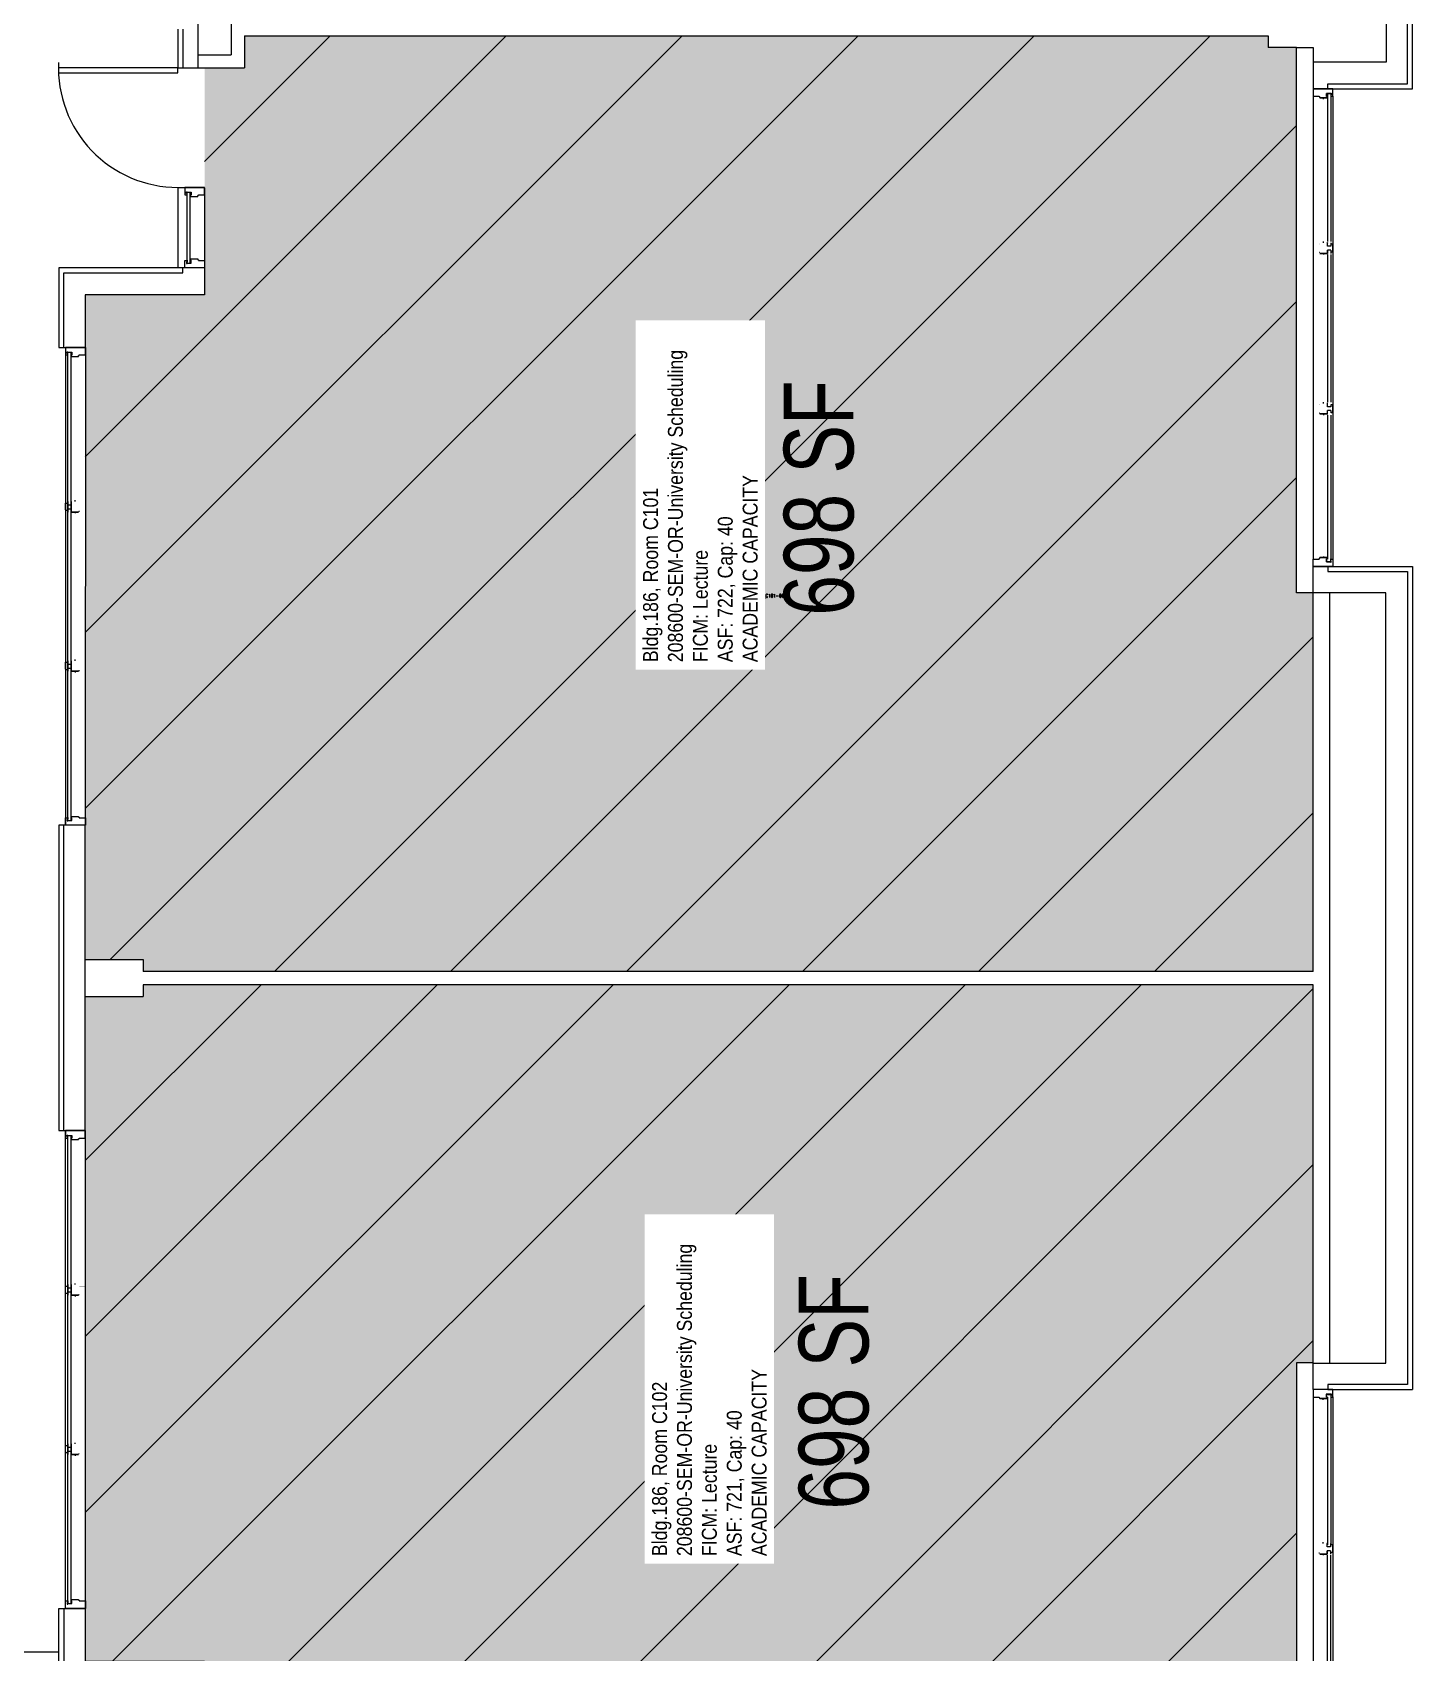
# Model space of a CAD drawing. Header units: inches. Extents: x -16 to 4862, y -243 to 5624.
# Drawn here: x 4445.7 to 4861.6, y 229.8 to 718.1 of the extents above; entities that cross this region are included whole.
import ezdxf
from ezdxf.enums import TextEntityAlignment as Align

# ---------------------------------------------------------------- set-up
doc = ezdxf.new("R2010")
doc.units = ezdxf.units.IN
doc.header["$LTSCALE"] = 10
doc.header["$MEASUREMENT"] = 0
doc.layers.get('0').update_dxf_attribs({"linetype": 'CONTINUOUS'})
for name, color, linetype in [('A-DOOR', 2, 'CONTINUOUS'), ('A-GLAZ', 1, 'CONTINUOUS'), ('A-GLAZ-SILL', 2, 'CONTINUOUS'), ('A-IDEN-CNUM', 7, 'CONTINUOUS'), ('A-IDEN-RNUM', 7, 'CONTINUOUS'), ('A-IDEN-SNUM', 4, 'CONTINUOUS'), ('A-IDEN-VNUM', 4, 'CONTINUOUS'), ('A-WALL', 5, 'CONTINUOUS'), ('AREA-TEXT', 3, 'CONTINUOUS'), ('Rooms-Capacity', 4, 'CONTINUOUS'), ('Rooms-Category-Color', 7, 'CONTINUOUS'), ('Rooms-College-Color', 7, 'CONTINUOUS'), ('Rooms-Department-Color', 7, 'CONTINUOUS'), ('Rooms-Division-Color', 7, 'CONTINUOUS'), ('Rooms-Information', 7, 'CONTINUOUS')]:
    doc.layers.add(name, color=color, linetype=linetype)
doc.styles.add('AREA', font='arial.ttf', dxfattribs={"height": 21})
doc.styles.add('ROOMSNUMBER', font='TXT.SHX', dxfattribs={"height": 1})
doc.styles.add('ROOMVNUMBER', font='arial.ttf', dxfattribs={"width": 0.85, "height": 30})

# ---------------------------------------------------------------- blocks, each defined once
blk = doc.blocks.new('30DRRH')
for p, q in [((36, 1.5), (0, 1.5)), ((0, 1.5), (0, 0)), ((0, 0), (36, 0)), ((36, 0), (36, 1.5))]:
    blk.add_line(p, q)
blk.add_arc((0, 0), 36, 357.433, 90)

msp = doc.modelspace()

# ---------------------------------------------------------------- hatches: boundary and pattern name
at = {"layer": 'Rooms-Capacity'}
h = msp.add_hatch(dxfattribs=at)
h.set_pattern_fill('ANSI31', color=256, scale=300, style=0)
h.paths.add_polyline_path([(4509.6, 717.13), (4509.6, 707.41), (4497.61, 707.41), (4497.61, 639.04), (4461.67, 639.04), (4461.67, 438.7), (4479.14, 438.7), (4479.14, 435.13), (4831.67, 435.13), (4831.65, 549.18), (4826.67, 549.18), (4826.63, 713.57), (4818.14, 713.57), (4818.14, 717.13)])
h = msp.add_hatch(dxfattribs=at)
h.set_pattern_fill('ANSI31', color=256, scale=300, style=0)
h.paths.add_polyline_path([(4479.14, 431.13), (4479.14, 427.57), (4461.67, 427.57), (4461.67, 227.26), (4497.6, 227.26), (4497.6, 159.23), (4509.6, 159.23), (4509.6, 149.19), (4818.14, 149.19), (4818.14, 152.7), (4826.67, 152.7), (4826.67, 317.13), (4831.67, 317.11), (4831.67, 431.13)])
at = {"layer": 'Rooms-Category-Color', "true_color": 0xffff64}
for points in [[(4509.6, 717.13), (4509.6, 707.41), (4497.61, 707.41), (4497.61, 639.04), (4461.67, 639.04), (4461.67, 438.7), (4479.14, 438.7), (4479.14, 435.13), (4831.67, 435.13), (4831.65, 549.18), (4826.67, 549.18), (4826.63, 713.57), (4818.14, 713.57), (4818.14, 717.13)], [(4479.14, 431.13), (4479.14, 427.57), (4461.67, 427.57), (4461.67, 227.26), (4497.6, 227.26), (4497.6, 159.23), (4509.6, 159.23), (4509.6, 149.19), (4818.14, 149.19), (4818.14, 152.7), (4826.67, 152.7), (4826.67, 317.13), (4831.67, 317.11), (4831.67, 431.13)]]:
    msp.add_hatch(color=51, dxfattribs=at).paths.add_polyline_path(points)
at = {"layer": 'Rooms-College-Color', "true_color": 0xffff64}
for points in [[(4509.6, 717.13), (4509.6, 707.41), (4497.61, 707.41), (4497.61, 639.04), (4461.67, 639.04), (4461.67, 438.7), (4479.14, 438.7), (4479.14, 435.13), (4831.67, 435.13), (4831.65, 549.18), (4826.67, 549.18), (4826.63, 713.57), (4818.14, 713.57), (4818.14, 717.13)], [(4479.14, 431.13), (4479.14, 427.57), (4461.67, 427.57), (4461.67, 227.26), (4497.6, 227.26), (4497.6, 159.23), (4509.6, 159.23), (4509.6, 149.19), (4818.14, 149.19), (4818.14, 152.7), (4826.67, 152.7), (4826.67, 317.13), (4831.67, 317.11), (4831.67, 431.13)]]:
    msp.add_hatch(color=51, dxfattribs=at).paths.add_polyline_path(points)
at = {"layer": 'Rooms-Department-Color', "true_color": 0x003fff}
for points in [[(4509.6, 717.13), (4509.6, 707.41), (4497.61, 707.41), (4497.61, 639.04), (4461.67, 639.04), (4461.67, 438.7), (4479.14, 438.7), (4479.14, 435.13), (4831.67, 435.13), (4831.65, 549.18), (4826.67, 549.18), (4826.63, 713.57), (4818.14, 713.57), (4818.14, 717.13)], [(4479.14, 431.13), (4479.14, 427.57), (4461.67, 427.57), (4461.67, 227.26), (4497.6, 227.26), (4497.6, 159.23), (4509.6, 159.23), (4509.6, 149.19), (4818.14, 149.19), (4818.14, 152.7), (4826.67, 152.7), (4826.67, 317.13), (4831.67, 317.11), (4831.67, 431.13)]]:
    msp.add_hatch(color=160, dxfattribs=at).paths.add_polyline_path(points)
at = {"layer": 'Rooms-Division-Color', "true_color": 0x003fff}
for points in [[(4509.6, 717.13), (4509.6, 707.41), (4497.61, 707.41), (4497.61, 639.04), (4461.67, 639.04), (4461.67, 438.7), (4479.14, 438.7), (4479.14, 435.13), (4831.67, 435.13), (4831.65, 549.18), (4826.67, 549.18), (4826.63, 713.57), (4818.14, 713.57), (4818.14, 717.13)], [(4479.14, 431.13), (4479.14, 427.57), (4461.67, 427.57), (4461.67, 227.26), (4497.6, 227.26), (4497.6, 159.23), (4509.6, 159.23), (4509.6, 149.19), (4818.14, 149.19), (4818.14, 152.7), (4826.67, 152.7), (4826.67, 317.13), (4831.67, 317.11), (4831.67, 431.13)]]:
    msp.add_hatch(color=160, dxfattribs=at).paths.add_polyline_path(points)

# ---------------------------------------------------------------- linework, layer by layer
at = {"layer": 'A-GLAZ'}
for p, q in [((4831.65, 698.88), (4831.65, 559.38)), ((4835.96, 699.58), (4835.96, 655.09)), ((4837.64, 698.88), (4837.64, 559.38)), ((4492.32, 648.48), (4492.32, 670.09)), ((4493.32, 648.61), (4493.32, 669.97)), ((4835.96, 651.17), (4835.96, 606.68)), ((4456.37, 481.5), (4456.37, 620.83)), ((4457.37, 480.61), (4457.37, 621.72)), ((4835.96, 602.76), (4835.96, 559.48)), ((4455.71, 243.14), (4455.71, 387.14)), ((4461.67, 387.14), (4461.64, 243.14)), ((4457.36, 244.59), (4457.36, 385.69)), ((4831.67, 306.88), (4831.67, 167.38)), ((4835.96, 306.79), (4835.96, 262.3)), ((4837.64, 306.88), (4837.64, 167.38)), ((4835.9, 259.17), (4835.9, 214.68))]:
    msp.add_line(p, q, dxfattribs=at)
at = {"layer": 'A-GLAZ-SILL'}
for p, q in [((4836.96, 651.17), (4836.96, 606.68)), ((4836.96, 602.76), (4836.96, 559.48)), ((4456.36, 245.47), (4456.36, 384.81)), ((4836.96, 306.79), (4836.96, 262.3)), ((4836.9, 259.17), (4836.9, 214.68))]:
    msp.add_line(p, q, dxfattribs=at)
at = {"layer": 'A-WALL'}
for p, q in [((4861.64, 701.13), (4861.64, 797.14)), ((4495.6, 731.23), (4495.6, 707.41)), ((4505.6, 726.85), (4505.6, 711.41)), ((4489.6, 719.13), (4489.6, 707.41)), ((4491.1, 719.13), (4491.1, 707.41)), ((4509.6, 717.13), (4509.6, 707.41)), ((4495.6, 711.41), (4505.6, 711.41)), ((4489.6, 707.41), (4509.6, 707.41)), ((4835.81, 698.44), (4833.69, 698.44)), ((4834.77, 698.06), (4834.77, 698.44)), ((4835.69, 699.69), (4835.69, 698.83)), ((4836.94, 699.69), (4835.69, 699.69)), ((4836.15, 701.13), (4861.64, 701.13)), ((4836.94, 699.81), (4836.94, 699.69)), ((4836.96, 699.58), (4836.96, 655.09)), ((4489.58, 671.41), (4489.58, 647.16)), ((4489.6, 671.41), (4497.6, 671.41)), ((4834.77, 654.72), (4834.77, 655.09)), ((4835.96, 654.75), (4835.83, 654.72)), ((4835.96, 653.72), (4835.96, 654.75)), ((4835.96, 654.72), (4835.96, 654.58)), ((4836.96, 654.72), (4836.96, 653.72)), ((4833.61, 651.79), (4833.48, 651.79)), ((4834.77, 651.54), (4834.77, 651.17)), ((4834.77, 651.54), (4834.77, 651.17)), ((4835.83, 651.54), (4835.96, 651.51)), ((4836.96, 653.72), (4835.96, 653.72)), ((4835.96, 651.51), (4835.96, 652.54)), ((4836.96, 652.54), (4835.96, 652.54)), ((4835.96, 652.54), (4835.96, 651.54)), ((4837.14, 654.26), (4836.96, 654.26)), ((4836.96, 654.26), (4836.96, 653.72)), ((4836.96, 652.54), (4836.96, 651.91)), ((4836.96, 652.54), (4836.96, 651.54)), ((4836.96, 651.91), (4837.14, 652.01)), ((4837.62, 654.26), (4837.14, 654.26)), ((4837.14, 652.01), (4837.31, 652.01)), ((4837.31, 652.01), (4837.62, 652.18)), ((4837.62, 652.18), (4837.62, 654.26)), ((4497.6, 647.16), (4453.67, 647.16)), ((4453.67, 623.16), (4461.68, 623.16)), ((4453.67, 623.16), (4461.68, 623.16)), ((4455.68, 623.16), (4455.68, 479.16)), ((4461.68, 623.16), (4461.67, 479.16)), ((4834.77, 606.31), (4834.77, 606.68)), ((4835.96, 606.34), (4835.83, 606.31)), ((4835.96, 605.31), (4835.96, 606.34)), ((4837.14, 605.84), (4836.96, 605.84)), ((4836.96, 605.84), (4836.96, 605.31)), ((4837.62, 605.84), (4837.14, 605.84)), ((4837.62, 603.77), (4837.62, 605.84)), ((4833.61, 603.38), (4833.48, 603.38)), ((4834.77, 603.13), (4834.77, 602.76)), ((4834.77, 603.13), (4834.77, 602.76)), ((4835.83, 603.13), (4835.96, 603.1)), ((4836.96, 605.31), (4835.96, 605.31)), ((4835.96, 603.1), (4835.96, 604.13)), ((4836.96, 604.13), (4835.96, 604.13)), ((4836.96, 604.13), (4836.96, 603.5)), ((4836.96, 603.5), (4837.14, 603.59)), ((4837.14, 603.59), (4837.31, 603.59)), ((4837.31, 603.59), (4837.62, 603.77)), ((4455.74, 576.29), (4456.22, 576.29)), ((4455.74, 574.22), (4455.74, 576.29)), ((4455.74, 576.29), (4456.22, 576.29)), ((4455.74, 574.21), (4455.74, 576.29)), ((4456.22, 576.29), (4456.4, 576.29)), ((4456.22, 576.29), (4456.4, 576.29)), ((4456.4, 576.75), (4456.4, 573.58)), ((4456.4, 576.75), (4456.4, 575.75)), ((4456.4, 576.29), (4456.4, 575.76)), ((4456.4, 576.29), (4456.4, 575.75)), ((4457.4, 576.78), (4457.53, 576.75)), ((4457.4, 575.75), (4457.4, 576.78)), ((4457.4, 576.78), (4457.53, 576.75)), ((4457.4, 575.75), (4457.4, 576.78)), ((4457.4, 576.75), (4457.4, 573.58)), ((4457.4, 576.75), (4457.4, 576.61)), ((4458.59, 576.75), (4458.59, 577.13)), ((4458.59, 576.75), (4458.59, 577.12)), ((4456.05, 574.04), (4455.74, 574.22)), ((4456.05, 574.04), (4455.74, 574.21)), ((4456.22, 574.04), (4456.05, 574.04)), ((4456.22, 574.04), (4456.05, 574.04)), ((4456.4, 573.94), (4456.22, 574.04)), ((4456.4, 573.94), (4456.22, 574.04)), ((4456.4, 575.75), (4457.4, 575.75)), ((4456.4, 575.75), (4457.4, 575.75)), ((4456.4, 574.57), (4457.4, 574.58)), ((4456.4, 574.57), (4456.4, 573.94)), ((4456.4, 574.57), (4456.4, 573.57)), ((4456.4, 574.57), (4456.4, 573.94)), ((4456.4, 574.57), (4457.4, 574.57)), ((4457.4, 573.54), (4457.4, 574.58)), ((4457.4, 574.57), (4457.4, 573.57)), ((4457.4, 573.54), (4457.4, 574.57)), ((4457.53, 573.58), (4457.4, 573.54)), ((4457.53, 573.57), (4457.4, 573.54)), ((4458.59, 573.58), (4458.59, 573.2)), ((4458.59, 573.58), (4458.59, 573.2)), ((4458.59, 573.57), (4458.59, 573.2)), ((4458.59, 573.57), (4458.59, 573.2)), ((4459.75, 573.83), (4459.88, 573.83)), ((4459.75, 573.82), (4459.88, 573.82)), ((4835.81, 559.83), (4833.69, 559.83)), ((4834.77, 560.2), (4834.77, 559.83)), ((4835.69, 558.58), (4835.69, 559.43)), ((4836.94, 558.58), (4835.69, 558.58)), ((4836.94, 558.45), (4836.94, 558.58)), ((4455.74, 528.29), (4456.22, 528.29)), ((4455.74, 526.22), (4455.74, 528.29)), ((4455.74, 528.29), (4456.22, 528.29)), ((4455.74, 526.21), (4455.74, 528.29)), ((4456.22, 528.29), (4456.4, 528.29)), ((4456.22, 528.29), (4456.4, 528.29)), ((4456.4, 528.75), (4456.4, 525.58)), ((4456.4, 528.75), (4456.4, 527.75)), ((4456.4, 528.29), (4456.4, 527.76)), ((4456.4, 528.29), (4456.4, 527.75)), ((4456.4, 527.75), (4457.4, 527.75)), ((4456.4, 527.75), (4457.4, 527.75)), ((4457.4, 528.78), (4457.53, 528.75)), ((4457.4, 527.75), (4457.4, 528.78)), ((4457.4, 528.78), (4457.53, 528.75)), ((4457.4, 527.75), (4457.4, 528.78)), ((4457.4, 528.75), (4457.4, 525.58)), ((4457.4, 528.75), (4457.4, 528.61)), ((4458.59, 528.75), (4458.59, 529.13)), ((4458.59, 528.75), (4458.59, 529.12)), ((4456.05, 526.04), (4455.74, 526.22)), ((4456.05, 526.04), (4455.74, 526.21)), ((4456.22, 526.04), (4456.05, 526.04)), ((4456.22, 526.04), (4456.05, 526.04)), ((4456.4, 525.94), (4456.22, 526.04)), ((4456.4, 525.94), (4456.22, 526.04)), ((4456.4, 526.57), (4457.4, 526.58)), ((4456.4, 526.57), (4456.4, 525.94)), ((4456.4, 526.57), (4456.4, 525.57)), ((4456.4, 526.57), (4456.4, 525.94)), ((4456.4, 526.57), (4457.4, 526.57)), ((4457.4, 525.54), (4457.4, 526.58)), ((4457.4, 526.57), (4457.4, 525.57)), ((4457.4, 525.54), (4457.4, 526.57)), ((4457.53, 525.58), (4457.4, 525.54)), ((4457.53, 525.57), (4457.4, 525.54)), ((4458.59, 525.58), (4458.59, 525.2)), ((4458.59, 525.58), (4458.59, 525.2)), ((4458.59, 525.57), (4458.59, 525.2)), ((4458.59, 525.57), (4458.59, 525.2)), ((4459.75, 525.83), (4459.88, 525.83)), ((4459.75, 525.82), (4459.88, 525.82)), ((4831.67, 435.13), (4479.14, 435.13)), ((4831.67, 431.13), (4479.14, 431.13)), ((4831.67, 317.13), (4831.67, 431.13)), ((4455.73, 340.27), (4456.21, 340.27)), ((4455.73, 338.2), (4455.73, 340.27)), ((4455.73, 340.26), (4456.21, 340.26)), ((4455.73, 338.19), (4455.73, 340.26)), ((4456.04, 338.02), (4455.73, 338.2)), ((4456.04, 338.01), (4455.73, 338.19)), ((4456.21, 338.02), (4456.04, 338.02)), ((4456.21, 338.02), (4456.04, 338.01)), ((4456.21, 340.27), (4456.39, 340.27)), ((4456.21, 340.26), (4456.39, 340.26)), ((4456.39, 337.92), (4456.21, 338.02)), ((4456.39, 337.92), (4456.21, 338.02)), ((4456.39, 340.73), (4456.39, 337.55)), ((4456.39, 340.73), (4456.39, 339.73)), ((4456.39, 340.27), (4456.39, 339.74)), ((4456.39, 340.26), (4456.39, 339.73)), ((4456.39, 339.73), (4457.39, 339.73)), ((4456.39, 339.73), (4457.39, 339.73)), ((4456.39, 338.55), (4456.39, 337.92)), ((4456.39, 338.55), (4457.39, 338.55)), ((4456.39, 338.55), (4456.39, 337.55)), ((4456.39, 338.55), (4456.39, 337.92)), ((4456.39, 338.55), (4457.39, 338.55)), ((4457.39, 340.76), (4457.52, 340.73)), ((4457.39, 339.73), (4457.39, 340.76)), ((4457.39, 340.76), (4457.52, 340.73)), ((4457.39, 339.73), (4457.39, 340.76)), ((4457.39, 340.73), (4457.39, 337.55)), ((4457.39, 340.73), (4457.39, 340.58)), ((4457.39, 337.52), (4457.39, 338.55)), ((4457.39, 338.55), (4457.39, 337.55)), ((4457.39, 337.52), (4457.39, 338.55)), ((4457.52, 337.55), (4457.39, 337.52)), ((4457.52, 337.55), (4457.39, 337.52)), ((4458.58, 340.73), (4458.58, 341.1)), ((4458.58, 340.73), (4458.58, 341.1)), ((4458.58, 337.55), (4458.58, 337.18)), ((4458.58, 337.55), (4458.58, 337.18)), ((4458.58, 337.55), (4458.58, 337.18)), ((4458.58, 337.55), (4458.58, 337.18)), ((4459.74, 337.8), (4459.87, 337.8)), ((4459.74, 337.8), (4459.87, 337.8)), ((4835.62, 307.69), (4835.62, 306.83)), ((4836.87, 307.69), (4835.62, 307.69)), ((4836.87, 307.81), (4836.87, 307.69)), ((4835.75, 306.44), (4833.62, 306.44)), ((4834.71, 306.06), (4834.71, 306.44)), ((4458.58, 292.73), (4458.58, 293.1)), ((4458.58, 292.73), (4458.58, 293.1)), ((4455.73, 292.27), (4456.21, 292.27)), ((4455.73, 290.2), (4455.73, 292.27)), ((4455.73, 292.26), (4456.21, 292.26)), ((4455.73, 290.19), (4455.73, 292.26)), ((4456.04, 290.02), (4455.73, 290.2)), ((4456.04, 290.01), (4455.73, 290.19)), ((4456.21, 290.02), (4456.04, 290.02)), ((4456.21, 290.02), (4456.04, 290.01)), ((4456.21, 292.27), (4456.39, 292.27)), ((4456.21, 292.26), (4456.39, 292.26)), ((4456.39, 289.92), (4456.21, 290.02)), ((4456.39, 289.92), (4456.21, 290.02)), ((4456.39, 292.73), (4456.39, 289.55)), ((4456.39, 292.73), (4456.39, 291.73)), ((4456.39, 292.27), (4456.39, 291.74)), ((4456.39, 292.26), (4456.39, 291.73)), ((4456.39, 291.73), (4457.39, 291.73)), ((4456.39, 291.73), (4457.39, 291.73)), ((4456.39, 290.55), (4456.39, 289.92)), ((4456.39, 290.55), (4457.39, 290.55)), ((4456.39, 290.55), (4456.39, 289.55)), ((4456.39, 290.55), (4456.39, 289.92)), ((4456.39, 290.55), (4457.39, 290.55)), ((4457.39, 292.76), (4457.52, 292.73)), ((4457.39, 291.73), (4457.39, 292.76)), ((4457.39, 292.76), (4457.52, 292.73)), ((4457.39, 291.73), (4457.39, 292.76)), ((4457.39, 292.73), (4457.39, 289.55)), ((4457.39, 292.73), (4457.39, 292.58)), ((4457.39, 289.52), (4457.39, 290.55)), ((4457.39, 290.55), (4457.39, 289.55)), ((4457.39, 289.52), (4457.39, 290.55)), ((4457.52, 289.55), (4457.39, 289.52)), ((4457.52, 289.55), (4457.39, 289.52)), ((4458.58, 289.55), (4458.58, 289.18)), ((4458.58, 289.55), (4458.58, 289.18)), ((4458.58, 289.55), (4458.58, 289.18)), ((4458.58, 289.55), (4458.58, 289.18)), ((4459.74, 289.8), (4459.87, 289.8)), ((4459.74, 289.8), (4459.87, 289.8)), ((4833.55, 259.79), (4833.42, 259.79)), ((4834.71, 262.72), (4834.71, 263.09)), ((4834.71, 259.54), (4834.71, 259.17)), ((4834.71, 259.54), (4834.71, 259.17)), ((4835.9, 262.75), (4835.77, 262.72)), ((4835.77, 259.54), (4835.9, 259.51)), ((4835.9, 261.72), (4835.9, 262.75)), ((4835.9, 262.72), (4835.9, 262.58)), ((4836.9, 261.72), (4835.9, 261.72)), ((4835.9, 259.51), (4835.9, 260.54)), ((4836.9, 260.54), (4835.9, 260.54)), ((4835.9, 260.54), (4835.9, 259.54)), ((4836.9, 262.72), (4836.9, 261.72)), ((4837.08, 262.26), (4836.9, 262.26)), ((4836.9, 262.26), (4836.9, 261.72)), ((4836.9, 260.54), (4836.9, 259.91)), ((4836.9, 260.54), (4836.9, 259.54)), ((4836.9, 259.91), (4837.08, 260.01)), ((4837.56, 262.26), (4837.08, 262.26)), ((4837.08, 260.01), (4837.25, 260.01)), ((4837.25, 260.01), (4837.56, 260.19)), ((4837.56, 260.19), (4837.56, 262.26)), ((4381.68, 230.07), (4453.67, 230.07))]:
    msp.add_line(p, q, dxfattribs=at)
at = {"layer": 'A-WALL', "linetype": 'Continuous'}
for p, q in [((4836.15, 557.13), (4861.64, 557.13)), ((4861.64, 557.13), (4861.64, 309.11)), ((4831.67, 435.13), (4831.67, 549.18)), ((4836.67, 317.13), (4836.67, 549.18)), ((4836.09, 309.11), (4861.64, 309.11))]:
    msp.add_line(p, q, dxfattribs=at)
at = {"layer": 'A-WALL'}
for points in [[(4836.15, 701.13), (4836.15, 702.63), (4860.14, 702.63), (4860.14, 795.63), (4836.17, 795.63), (4836.17, 797.14), (4831.67, 797.14), (4831.67, 789.19), (4853.64, 789.19), (4853.64, 709.13), (4831.65, 709.13), (4831.65, 701.13)], [(4835.83, 698.83), (4835.71, 698.83), (4835.71, 699.69), (4836.32, 699.69), (4836.96, 699.69), (4836.96, 699.81), (4837.14, 699.81), (4837.14, 699.34), (4836.96, 699.41), (4836.96, 698.79), (4837.14, 698.88), (4837.64, 698.88), (4837.64, 701.13), (4831.67, 701.13), (4831.67, 698.88), (4833.48, 698.88), (4833.48, 698.69), (4833.71, 698.69), (4833.71, 698.44), (4835.83, 698.44), (4835.96, 698.4), (4835.96, 698.86)], [(4491.63, 671.41), (4491.63, 669.16), (4492.13, 669.16), (4492.32, 669.07), (4492.32, 669.69), (4492.13, 669.62), (4492.13, 670.09), (4492.32, 670.09), (4492.32, 669.97), (4493.57, 669.97), (4493.57, 669.11), (4493.44, 669.11), (4493.32, 669.14), (4493.32, 668.69), (4493.44, 668.72), (4495.57, 668.72), (4495.57, 668.97), (4495.79, 668.97), (4495.79, 669.16), (4497.6, 669.16), (4497.6, 671.41)], [(4491.63, 647.16), (4491.63, 649.41), (4492.13, 649.41), (4492.32, 649.51), (4492.32, 648.88), (4492.13, 648.95), (4492.13, 648.48), (4492.32, 648.48), (4492.32, 648.61), (4493.57, 648.61), (4493.57, 649.47), (4493.44, 649.47), (4493.32, 649.43), (4493.32, 649.89), (4493.44, 649.86), (4495.57, 649.86), (4495.57, 649.61), (4495.79, 649.61), (4495.79, 649.41), (4497.6, 649.41), (4497.6, 647.16)], [(4833.71, 651.54), (4835.83, 651.54)], [(4455.71, 623.16), (4455.71, 620.91), (4456.21, 620.91), (4456.39, 620.82), (4456.39, 621.44), (4456.21, 621.37), (4456.2, 621.84), (4456.39, 621.84), (4456.39, 621.72), (4457.64, 621.72), (4457.64, 620.86), (4457.52, 620.86), (4457.39, 620.89), (4457.39, 620.43), (4457.52, 620.47), (4459.64, 620.47), (4459.64, 620.72), (4459.87, 620.72), (4459.87, 620.91), (4461.68, 620.91), (4461.68, 623.16)], [(4455.71, 623.16), (4455.71, 620.91), (4456.21, 620.91), (4456.39, 620.82), (4456.39, 621.44), (4456.21, 621.37), (4456.2, 621.84), (4456.39, 621.84), (4456.39, 621.72), (4457.64, 621.72), (4457.64, 620.86), (4457.52, 620.86), (4457.39, 620.89), (4457.39, 620.43), (4457.52, 620.47), (4459.64, 620.47), (4459.64, 620.72), (4459.87, 620.72), (4459.87, 620.91), (4461.68, 620.91), (4461.68, 623.16)], [(4455.71, 623.16), (4455.71, 620.91), (4456.21, 620.91), (4456.39, 620.82), (4456.39, 621.44), (4456.21, 621.37), (4456.2, 621.84), (4456.39, 621.84), (4456.39, 621.72), (4457.64, 621.72), (4457.64, 620.86), (4457.52, 620.86), (4457.39, 620.89), (4457.39, 620.43), (4457.52, 620.47), (4459.64, 620.47), (4459.64, 620.72), (4459.87, 620.72), (4459.87, 620.91), (4461.68, 620.91), (4461.68, 623.16)], [(4833.71, 603.13), (4835.83, 603.13)], [(4459.65, 573.58), (4457.53, 573.58)], [(4459.65, 573.57), (4457.53, 573.57)], [(4835.83, 559.43), (4835.71, 559.43), (4835.71, 558.58), (4836.32, 558.58), (4836.96, 558.58), (4836.96, 558.45), (4837.14, 558.45), (4837.14, 558.92), (4836.96, 558.85), (4836.96, 559.48), (4837.14, 559.38), (4837.64, 559.38), (4837.64, 557.13), (4831.67, 557.13), (4831.67, 559.38), (4833.48, 559.38), (4833.48, 559.58), (4833.71, 559.58), (4833.71, 559.83), (4835.83, 559.83), (4835.96, 559.86), (4835.96, 559.4)], [(4459.65, 525.58), (4457.53, 525.58)], [(4459.65, 525.57), (4457.53, 525.57)], [(4461.67, 387.14), (4461.67, 479.16), (4453.67, 479.16), (4453.67, 387.14)], [(4455.71, 479.16), (4455.71, 481.41), (4456.21, 481.41), (4456.39, 481.51), (4456.39, 480.88), (4456.21, 480.95), (4456.2, 480.48), (4456.39, 480.48), (4456.39, 480.61), (4457.64, 480.61), (4457.64, 481.46), (4457.52, 481.46), (4457.39, 481.43), (4457.39, 481.89), (4457.52, 481.86), (4459.64, 481.86), (4459.64, 481.61), (4459.87, 481.61), (4459.87, 481.41), (4461.68, 481.41), (4461.68, 479.16)], [(4455.71, 479.16), (4455.71, 481.41), (4456.21, 481.41), (4456.39, 481.51), (4456.39, 480.88), (4456.21, 480.95), (4456.2, 480.48), (4456.39, 480.48), (4456.39, 480.61), (4457.64, 480.61), (4457.64, 481.46), (4457.52, 481.46), (4457.39, 481.43), (4457.39, 481.89), (4457.52, 481.86), (4459.64, 481.86), (4459.64, 481.61), (4459.87, 481.61), (4459.87, 481.41), (4461.68, 481.41), (4461.68, 479.16)], [(4455.71, 479.16), (4455.71, 481.41), (4456.21, 481.41), (4456.39, 481.51), (4456.39, 480.88), (4456.21, 480.95), (4456.2, 480.48), (4456.39, 480.48), (4456.39, 480.61), (4457.64, 480.61), (4457.64, 481.46), (4457.52, 481.46), (4457.39, 481.43), (4457.39, 481.89), (4457.52, 481.86), (4459.64, 481.86), (4459.64, 481.61), (4459.87, 481.61), (4459.87, 481.41), (4461.68, 481.41), (4461.68, 479.16)], [(4455.69, 387.14), (4455.69, 384.89), (4456.2, 384.89), (4456.38, 384.79), (4456.38, 385.42), (4456.2, 385.35), (4456.19, 385.82), (4456.38, 385.82), (4456.38, 385.69), (4457.63, 385.69), (4457.63, 384.84), (4457.51, 384.84), (4457.38, 384.87), (4457.38, 384.41), (4457.51, 384.44), (4459.63, 384.44), (4459.63, 384.69), (4459.86, 384.69), (4459.86, 384.89), (4461.67, 384.89), (4461.67, 387.14)], [(4455.69, 387.14), (4455.69, 384.89), (4456.2, 384.89), (4456.38, 384.79), (4456.38, 385.42), (4456.2, 385.35), (4456.19, 385.82), (4456.38, 385.82), (4456.38, 385.69), (4457.63, 385.69), (4457.63, 384.84), (4457.51, 384.84), (4457.38, 384.87), (4457.38, 384.41), (4457.51, 384.44), (4459.63, 384.44), (4459.63, 384.69), (4459.86, 384.69), (4459.86, 384.89), (4461.67, 384.89), (4461.67, 387.14)], [(4455.69, 387.14), (4455.69, 384.89), (4456.2, 384.89), (4456.38, 384.79), (4456.38, 385.42), (4456.2, 385.35), (4456.19, 385.82), (4456.38, 385.82), (4456.38, 385.69), (4457.63, 385.69), (4457.63, 384.84), (4457.51, 384.84), (4457.38, 384.87), (4457.38, 384.41), (4457.51, 384.44), (4459.63, 384.44), (4459.63, 384.69), (4459.86, 384.69), (4459.86, 384.89), (4461.67, 384.89), (4461.67, 387.14)], [(4459.64, 337.55), (4457.52, 337.55)], [(4459.64, 337.55), (4457.52, 337.55)], [(4835.83, 306.8), (4835.71, 306.8), (4835.71, 307.66), (4836.32, 307.66), (4836.96, 307.66), (4836.96, 307.79), (4837.14, 307.79), (4837.14, 307.32), (4836.96, 307.39), (4836.96, 306.76), (4837.14, 306.86), (4837.64, 306.86), (4837.64, 309.11), (4831.67, 309.11), (4831.67, 306.86), (4833.48, 306.86), (4833.48, 306.66), (4833.71, 306.66), (4833.71, 306.41), (4835.83, 306.41), (4835.96, 306.38), (4835.96, 306.84)], [(4459.64, 289.55), (4457.52, 289.55)], [(4459.64, 289.55), (4457.52, 289.55)], [(4833.65, 259.54), (4835.77, 259.54)], [(4455.69, 243.14), (4455.69, 245.39), (4456.2, 245.39), (4456.38, 245.48), (4456.38, 244.86), (4456.2, 244.93), (4456.19, 244.46), (4456.38, 244.46), (4456.38, 244.59), (4457.63, 244.59), (4457.63, 245.44), (4457.51, 245.44), (4457.38, 245.41), (4457.38, 245.87), (4457.51, 245.84), (4459.63, 245.84), (4459.63, 245.59), (4459.86, 245.59), (4459.86, 245.39), (4461.67, 245.39), (4461.67, 243.14)], [(4455.69, 243.14), (4455.69, 245.39), (4456.2, 245.39), (4456.38, 245.48), (4456.38, 244.86), (4456.2, 244.93), (4456.19, 244.46), (4456.38, 244.46), (4456.38, 244.59), (4457.63, 244.59), (4457.63, 245.44), (4457.51, 245.44), (4457.38, 245.41), (4457.38, 245.87), (4457.51, 245.84), (4459.63, 245.84), (4459.63, 245.59), (4459.86, 245.59), (4459.86, 245.39), (4461.67, 245.39), (4461.67, 243.14)], [(4455.69, 243.14), (4455.69, 245.39), (4456.2, 245.39), (4456.38, 245.48), (4456.38, 244.86), (4456.2, 244.93), (4456.19, 244.46), (4456.38, 244.46), (4456.38, 244.59), (4457.63, 244.59), (4457.63, 245.44), (4457.51, 245.44), (4457.38, 245.41), (4457.38, 245.87), (4457.51, 245.84), (4459.63, 245.84), (4459.63, 245.59), (4459.86, 245.59), (4459.86, 245.39), (4461.67, 245.39), (4461.67, 243.14)], [(4455.71, 243.14), (4455.71, 245.39), (4456.21, 245.39), (4456.39, 245.48), (4456.39, 244.86), (4456.21, 244.93), (4456.2, 244.46), (4456.39, 244.46), (4456.39, 244.59), (4457.64, 244.59), (4457.64, 245.44), (4457.52, 245.44), (4457.39, 245.41), (4457.39, 245.87), (4457.52, 245.84), (4459.64, 245.84), (4459.64, 245.59), (4459.87, 245.59), (4459.87, 245.39), (4461.68, 245.39), (4461.68, 243.14)], [(4455.71, 243.14), (4455.71, 245.39), (4456.21, 245.39), (4456.39, 245.48), (4456.39, 244.86), (4456.21, 244.93), (4456.2, 244.46), (4456.39, 244.46), (4456.39, 244.59), (4457.64, 244.59), (4457.64, 245.44), (4457.52, 245.44), (4457.39, 245.41), (4457.39, 245.87), (4457.52, 245.84), (4459.64, 245.84), (4459.64, 245.59), (4459.87, 245.59), (4459.87, 245.39), (4461.68, 245.39), (4461.68, 243.14)], [(4455.71, 243.14), (4455.71, 245.39), (4456.21, 245.39), (4456.39, 245.48), (4456.39, 244.86), (4456.21, 244.93), (4456.2, 244.46), (4456.39, 244.46), (4456.39, 244.59), (4457.64, 244.59), (4457.64, 245.44), (4457.52, 245.44), (4457.39, 245.41), (4457.39, 245.87), (4457.52, 245.84), (4459.64, 245.84), (4459.64, 245.59), (4459.87, 245.59), (4459.87, 245.39), (4461.68, 245.39), (4461.68, 243.14)], [(4497.6, 219.14), (4453.67, 219.14), (4453.67, 243.14), (4461.67, 243.14), (4461.67, 227.26), (4497.6, 227.26)]]:
    msp.add_lwpolyline(points, close=True, dxfattribs=at)
for points in [[(4509.6, 717.13), (4818.14, 717.13), (4818.14, 713.57)], [(4826.67, 549.18), (4826.67, 713.57), (4818.14, 713.57)], [(4497.6, 671.28), (4497.6, 639.04), (4461.67, 639.04), (4461.67, 623.04)], [(4453.67, 647.16), (4453.67, 623.16)], [(4455.17, 623.16), (4455.17, 645.66), (4491.1, 645.66), (4491.1, 647.16)], [(4831.67, 549.18), (4826.67, 549.18)], [(4455.17, 387.14), (4455.17, 387.14), (4455.17, 479.16)], [(4461.67, 438.7), (4479.14, 438.7), (4479.14, 435.13)], [(4479.14, 431.13), (4479.14, 427.57)], [(4461.67, 427.57), (4479.14, 427.57)], [(4831.67, 317.13), (4826.67, 317.13), (4826.67, 152.7), (4818.14, 152.7), (4818.14, 149.19)], [(4455.17, 243.14), (4455.17, 220.64), (4491.1, 220.64), (4491.1, 219.14)]]:
    msp.add_lwpolyline(points, dxfattribs=at)
at = {"layer": 'A-WALL', "linetype": 'Continuous'}
msp.add_lwpolyline([(4826.67, 713.57), (4831.65, 713.57), (4831.65, 709.13)], dxfattribs=at)
at = {"layer": 'A-WALL'}
for points in [[(4833.71, 654.72, 0, 0, 0), (4835.83, 654.72, 0, 0, 0), (4833.71, 654.72, 0, 0, 0), (4833.71, 654.49, 0, 0, 0), (4833.48, 654.49, 0.02, 0.02, 0), (4833.48, 654.26, 0.02, 0.02, 0), (4831.65, 654.26, 0.02, 0.02, 0), (4831.65, 652.01, 0, 0, 0), (4833.48, 652.01, 0, 0, 0), (4833.48, 651.79, 0, 0, 0), (4833.71, 651.79, 0, 0, 0), (4833.71, 651.54, 0, 0, 0)], [(4833.71, 606.31, 0, 0, 0), (4835.83, 606.31, 0, 0, 0), (4833.71, 606.31, 0, 0, 0), (4833.71, 606.08, 0, 0, 0), (4833.48, 606.08, 0.02, 0.02, 0), (4833.48, 605.84, 0.02, 0.02, 0), (4831.65, 605.84, 0.02, 0.02, 0), (4831.65, 603.59, 0, 0, 0), (4833.48, 603.59, 0, 0, 0), (4833.48, 603.38, 0, 0, 0), (4833.71, 603.38, 0, 0, 0), (4833.71, 603.13, 0, 0, 0)], [(4459.65, 576.75, 0, 0, 0), (4457.53, 576.75, 0, 0, 0), (4459.65, 576.75, 0, 0, 0), (4459.65, 576.52, 0, 0, 0), (4459.88, 576.52, 0.02, 0.02, 0), (4459.88, 576.29, 0.02, 0.02, 0), (4461.72, 576.29, 0.02, 0.02, 0), (4461.72, 574.04, 0, 0, 0), (4459.88, 574.04, 0, 0, 0), (4459.88, 573.82, 0, 0, 0), (4459.65, 573.82, 0, 0, 0), (4459.65, 573.57, 0, 0, 0)], [(4459.65, 528.75, 0, 0, 0), (4457.53, 528.75, 0, 0, 0), (4459.65, 528.75, 0, 0, 0), (4459.65, 528.52, 0, 0, 0), (4459.88, 528.52, 0.02, 0.02, 0), (4459.88, 528.29, 0.02, 0.02, 0), (4461.72, 528.29, 0.02, 0.02, 0), (4461.72, 526.04, 0, 0, 0), (4459.88, 526.04, 0, 0, 0), (4459.88, 525.82, 0, 0, 0), (4459.65, 525.82, 0, 0, 0), (4459.65, 525.57, 0, 0, 0)], [(4459.64, 340.73, 0, 0, 0), (4457.52, 340.73, 0, 0, 0), (4459.64, 340.73, 0, 0, 0), (4459.64, 340.5, 0, 0, 0), (4459.87, 340.5, 0.02, 0.02, 0), (4459.87, 340.26, 0.02, 0.02, 0), (4461.7, 340.26, 0.02, 0.02, 0), (4461.7, 338.01, 0, 0, 0), (4459.87, 338.01, 0, 0, 0), (4459.87, 337.8, 0, 0, 0), (4459.64, 337.8, 0, 0, 0), (4459.64, 337.55, 0, 0, 0)], [(4459.64, 292.73, 0, 0, 0), (4457.52, 292.73, 0, 0, 0), (4459.64, 292.73, 0, 0, 0), (4459.64, 292.5, 0, 0, 0), (4459.87, 292.5, 0.02, 0.02, 0), (4459.87, 292.26, 0.02, 0.02, 0), (4461.7, 292.26, 0.02, 0.02, 0), (4461.7, 290.01, 0, 0, 0), (4459.87, 290.01, 0, 0, 0), (4459.87, 289.8, 0, 0, 0), (4459.64, 289.8, 0, 0, 0), (4459.64, 289.55, 0, 0, 0)], [(4833.65, 262.72, 0, 0, 0), (4835.77, 262.72, 0, 0, 0), (4833.65, 262.72, 0, 0, 0), (4833.65, 262.49, 0, 0, 0), (4833.42, 262.49, 0.02, 0.02, 0), (4833.42, 262.26, 0.02, 0.02, 0), (4831.59, 262.26, 0.02, 0.02, 0), (4831.59, 260.01, 0, 0, 0), (4833.42, 260.01, 0, 0, 0), (4833.42, 259.79, 0, 0, 0), (4833.65, 259.79, 0, 0, 0), (4833.65, 259.54, 0, 0, 0)]]:
    msp.add_lwpolyline(points, format="xyseb", dxfattribs=at)
at = {"layer": 'A-WALL', "linetype": 'Continuous'}
msp.add_lwpolyline([(4831.67, 309.11), (4831.67, 317.11), (4853.61, 317.11), (4853.61, 549.18), (4831.65, 549.18), (4831.65, 557.13), (4836.15, 557.13), (4836.15, 555.68), (4860.11, 555.68), (4860.14, 310.63), (4836.09, 310.63), (4836.09, 309.11)], close=True, dxfattribs=at)

# ---------------------------------------------------------------- block references
at = {"layer": 'A-DOOR', "extrusion": (0, 0, -1), "xscale": -1, "zscale": -1, "rotation": 180}
msp.add_blockref('30DRRH', (-4489.58, 707.41), dxfattribs=at)

# ---------------------------------------------------------------- texts
at = {"layer": 'A-IDEN-CNUM', "style": 'ROOMSNUMBER', "width": 0.85}
for s, p in [('CAD #186-0_C101-00', (4658.03, 547.85)), ('CAD #186-0_C102-00', (4648.62, 258.02))]:
    msp.add_text(s, height=1, rotation=360, dxfattribs=at).set_placement(p)
at = {"layer": 'A-IDEN-RNUM', "style": 'ROOMSNUMBER', "width": 0.85}
for s, p in [('C101-00', (4658.03, 550.85)), ('C102-00', (4648.62, 261.02))]:
    msp.add_text(s, height=1, rotation=360, dxfattribs=at).set_placement(p)
at = {"layer": 'A-IDEN-SNUM', "style": 'ROOMSNUMBER', "width": 0.85}
for s, p in [('1860C10100', (4658.03, 550.85)), ('1860C10200', (4648.62, 261.02))]:
    msp.add_text(s, height=1, rotation=360, dxfattribs=at).set_placement(p)
at = {"layer": 'A-IDEN-VNUM', "style": 'ROOMVNUMBER', "width": 0.85}
for s, p in [('C101', (4648.58, 573.03)), ('C102', (4651.29, 303.62))]:
    msp.add_text(s, height=31.5, rotation=90, dxfattribs=at).set_placement(p, align=Align.MIDDLE_CENTER)
at = {"layer": 'AREA-TEXT', "style": 'AREA', "width": 0.75}
for p in [(4682.66, 577.8), (4687.17, 308.4)]:
    msp.add_text('698 SF', height=21, rotation=90, dxfattribs=at).set_placement(p, align=Align.MIDDLE_CENTER)

# ---------------------------------------------------------------- next in the draw order: texts
at = {"layer": 'Rooms-Information', "char_height": 4.5, "width": 100.8, "attachment_point": 7, "rotation": 90, "style": 'ROOMVNUMBER', "bg_fill": 3, "box_fill_scale": 1.5, "bg_fill_color": 256, "bg_fill_true_color": 13158600, "bg_fill_transparency": 0}
for s, insert in [('Bldg.186, Room C101^M^J208600-SEM-OR-University Scheduling^M^JFICM: Lecture^M^JASF: 722, Cap: 40^M^JACADEMIC CAPACITY', (4664.33, 528.32)), ('Bldg.186, Room C102^M^J208600-SEM-OR-University Scheduling^M^JFICM: Lecture^M^JASF: 721, Cap: 40^M^JACADEMIC CAPACITY', (4667.04, 258.91))]:
    msp.add_mtext(s, dxfattribs=dict(at, insert=insert))

doc.saveas('drawing.dxf')
